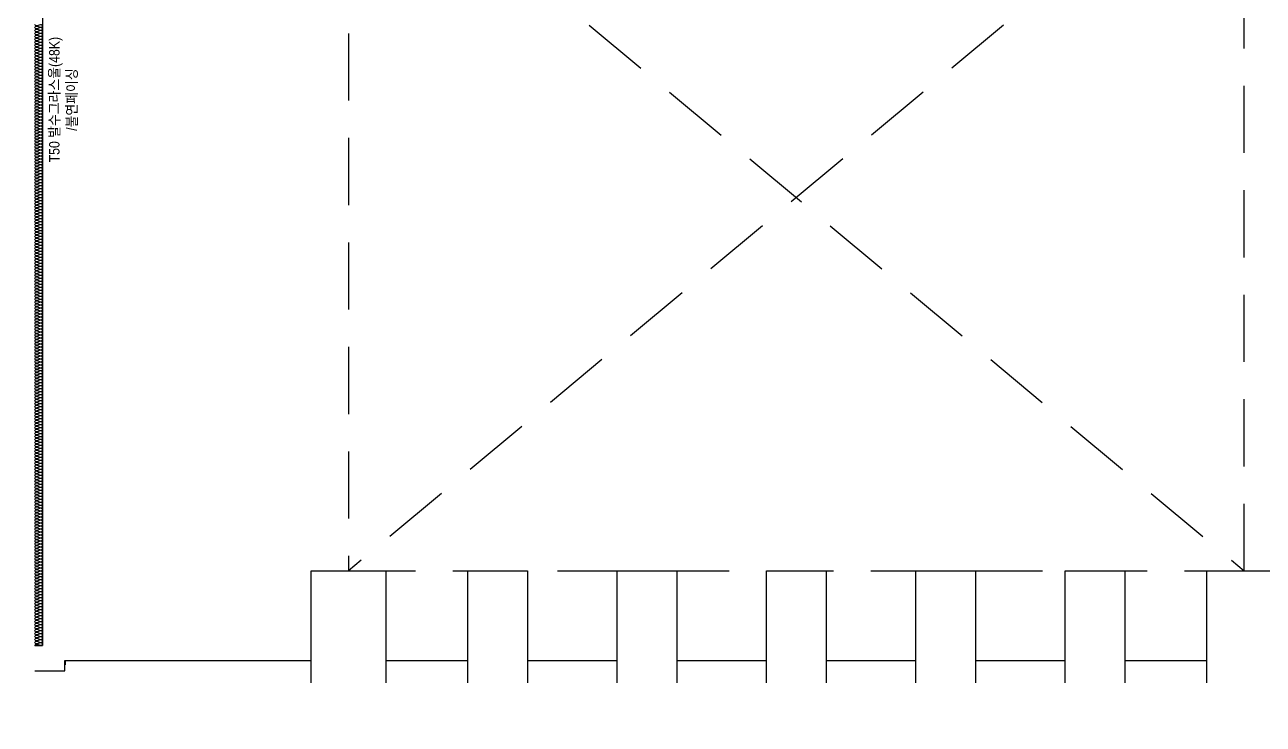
# Model space of a CAD drawing. Header units: millimetres. Extents: x 17311 to 801382, y -242618 to -104888.
# Drawn here: x 513042 to 521338, y -202907 to -198221 of the extents above; entities that cross this region are included whole.
import ezdxf
from ezdxf.enums import TextEntityAlignment as Align

# ---------------------------------------------------------------- set-up
doc = ezdxf.new("R2010")
doc.units = ezdxf.units.MM
doc.header["$LTSCALE"] = 250
doc.linetypes.add('HID', pattern=[2.8, 1.8, -1])
for name, color, linetype in [('4fin', 4, 'Continuous'), ('7', 7, 'Continuous'), ('A-ELE-8', 8, 'Continuous'), ('A-FIN', 6, 'Continuous'), ('A-FIN-무근', 7, 'Continuous'), ('ISL', 251, 'Continuous'), ('TR', 7, 'Continuous'), ('지반', 254, 'Continuous')]:
    doc.layers.add(name, color=color, linetype=linetype)
doc.layers.add('NOPLOT-단열', color=225, linetype='Continuous', plot=False)
doc.styles.add('Gdim', font='')
doc.styles.get('Gdim').set_extended_font_data('Dotum')

# ---------------------------------------------------------------- blocks, each defined once
blk = doc.blocks.new('A$C1B416526')
at = {"layer": '4fin'}
blk.add_lwpolyline([(-30, 70, 0.164028), (-28.7, 67), (-3, 67), (-3, 41.2, 0.19024), (0, 40), (0, 70)], format="xyb", close=True, dxfattribs=at)
at = {"layer": 'A-FIN-무근'}
for p, q in [((0, 0), (0, 70)), ((200, 0), (0, 0))]:
    blk.add_line(p, q, dxfattribs=at)

msp = doc.modelspace()

# ---------------------------------------------------------------- hatches: boundary and pattern name
at = {"layer": '지반'}
h = msp.add_hatch(dxfattribs=at)
h.set_pattern_fill('EARTH', color=251, scale=70, angle=45)
edge = h.paths.add_edge_path()
edge.add_line((440367.6, -213174), (591132.2, -213174))
edge.add_line((591132.2, -213174), (591132.2, -201579.5))
edge.add_line((591132.2, -201579.5), (583110.7, -201579.5))
edge.add_line((583110.7, -201579.5), (581310.7, -201479.5))
edge.add_line((581310.7, -201479.5), (579318.7, -201479.5))
edge.add_line((579318.7, -201479.5), (579318.7, -201611.3))
edge.add_line((579318.7, -201611.3), (579328.9, -201621.5))
edge.add_line((579328.9, -201621.5), (580810.7, -201621.5))
edge.add_line((580810.7, -201621.5), (580810.7, -201929.5))
edge.add_line((580810.7, -201929.5), (580910.7, -201929.5))
edge.add_line((580910.7, -201929.5), (580910.7, -201989.5))
edge.add_line((580910.7, -201989.5), (579630.7, -201989.5))
edge.add_line((579630.7, -201989.5), (579630.7, -202599.5))
edge.add_line((579630.7, -202599.5), (579730.7, -202599.5))
edge.add_line((579730.7, -202599.5), (579730.7, -202659.5))
edge.add_line((579730.7, -202659.5), (578790.7, -202659.5))
edge.add_line((578790.7, -202659.5), (578790.7, -202599.5))
edge.add_line((578790.7, -202599.5), (578890.7, -202599.5))
edge.add_line((578890.7, -202599.5), (578890.7, -202049.5))
edge.add_line((578890.7, -202049.5), (575080.7, -202049.5))
edge.add_line((575080.7, -202049.5), (575080.7, -202599.5))
edge.add_line((575080.7, -202599.5), (575180.7, -202599.5))
edge.add_line((575180.7, -202599.5), (575180.7, -202659.5))
edge.add_line((575180.7, -202659.5), (574240.7, -202659.5))
edge.add_line((574240.7, -202659.5), (574240.7, -202599.5))
edge.add_line((574240.7, -202599.5), (574340.7, -202599.5))
edge.add_line((574340.7, -202599.5), (574340.7, -202059.5))
edge.add_line((574340.7, -202059.5), (569310.7, -202059.5))
edge.add_line((569310.7, -202059.5), (569310.7, -202329.5))
edge.add_line((569310.7, -202329.5), (569410.7, -202329.5))
edge.add_line((569410.7, -202329.5), (569410.7, -202389.5))
edge.add_line((569410.7, -202389.5), (567710.7, -202389.5))
edge.add_line((567710.7, -202389.5), (567710.7, -202329.5))
edge.add_line((567710.7, -202329.5), (567810.7, -202329.5))
edge.add_line((567810.7, -202329.5), (567810.7, -201989.5))
edge.add_line((567810.7, -201989.5), (553110.7, -201989.5))
edge.add_line((553110.7, -201989.5), (553110.7, -202629.5))
edge.add_line((553110.7, -202629.5), (553710.7, -202629.5))
edge.add_line((553710.7, -202629.5), (553710.7, -203329.5))
edge.add_line((553710.7, -203329.5), (553810.7, -203329.5))
edge.add_line((553810.7, -203329.5), (553810.7, -203389.5))
edge.add_line((553810.7, -203389.5), (550410.7, -203389.5))
edge.add_line((550410.7, -203389.5), (550410.7, -204129.5))
edge.add_line((550410.7, -204129.5), (550510.7, -204129.5))
edge.add_line((550510.7, -204129.5), (550510.7, -204189.5))
edge.add_line((550510.7, -204189.5), (547310.7, -204189.5))
edge.add_line((547310.7, -204189.5), (547310.7, -204129.5))
edge.add_line((547310.7, -204129.5), (547410.7, -204129.5))
edge.add_line((547410.7, -204129.5), (547410.7, -203389.5))
edge.add_line((547410.7, -203389.5), (539610.7, -203389.5))
edge.add_line((539610.7, -203389.5), (539610.7, -204129.5))
edge.add_line((539610.7, -204129.5), (539710.7, -204129.5))
edge.add_line((539710.7, -204129.5), (539710.7, -204189.5))
edge.add_line((539710.7, -204189.5), (536510.7, -204189.5))
edge.add_line((536510.7, -204189.5), (536510.7, -204129.5))
edge.add_line((536510.7, -204129.5), (536610.7, -204129.5))
edge.add_line((536610.7, -204129.5), (536610.7, -203389.5))
edge.add_line((536610.7, -203389.5), (528810.7, -203389.5))
edge.add_line((528810.7, -203389.5), (528810.7, -204129.5))
edge.add_line((528810.7, -204129.5), (528910.7, -204129.5))
edge.add_line((528910.7, -204129.5), (528910.7, -204189.5))
edge.add_line((528910.7, -204189.5), (525710.7, -204189.5))
edge.add_line((525710.7, -204189.5), (525710.7, -204129.5))
edge.add_line((525710.7, -204129.5), (525810.7, -204129.5))
edge.add_line((525810.7, -204129.5), (525810.7, -203389.5))
edge.add_line((525810.7, -203389.5), (518010.7, -203389.5))
edge.add_line((518010.7, -203389.5), (518010.7, -204129.5))
edge.add_line((518010.7, -204129.5), (518110.7, -204129.5))
edge.add_line((518110.7, -204129.5), (518110.7, -204189.5))
edge.add_line((518110.7, -204189.5), (514910.7, -204189.5))
edge.add_line((514910.7, -204189.5), (514910.7, -204129.5))
edge.add_line((514910.7, -204129.5), (515010.7, -204129.5))
edge.add_line((515010.7, -204129.5), (515010.7, -203389.5))
edge.add_line((515010.7, -203389.5), (512110.7, -203389.5))
edge.add_line((512110.7, -203389.5), (512110.7, -203329.5))
edge.add_line((512110.7, -203329.5), (512210.7, -203329.5))
edge.add_line((512210.7, -203329.5), (512210.7, -202629.5))
edge.add_line((512210.7, -202629.5), (512810.7, -202629.5))
edge.add_line((512810.7, -202629.5), (512810.7, -201989.5))
edge.add_line((512810.7, -201989.5), (508110.7, -201989.5))
edge.add_line((508110.7, -201989.5), (508110.7, -202429.5))
edge.add_line((508110.7, -202429.5), (508710.7, -202429.5))
edge.add_line((508710.7, -202429.5), (508710.7, -203129.5))
edge.add_line((508710.7, -203129.5), (508810.7, -203129.5))
edge.add_line((508810.7, -203129.5), (508810.7, -203189.5))
edge.add_line((508810.7, -203189.5), (506460.7, -203189.5))
edge.add_line((506460.7, -203189.5), (506460.7, -203429.5))
edge.add_line((506460.7, -203429.5), (506560.7, -203429.5))
edge.add_line((506560.7, -203429.5), (506560.7, -203489.5))
edge.add_line((506560.7, -203489.5), (504860.7, -203489.5))
edge.add_line((504860.7, -203489.5), (504860.7, -203429.5))
edge.add_line((504860.7, -203429.5), (504960.7, -203429.5))
edge.add_line((504960.7, -203429.5), (504960.7, -203259.5))
edge.add_line((504960.7, -203259.5), (497090.7, -203259.5))
edge.add_line((497090.7, -203259.5), (496790.7, -203559.5))
edge.add_line((496790.7, -203559.5), (494990.7, -203559.5))
edge.add_line((494990.7, -203559.5), (494990.7, -203499.5))
edge.add_line((494990.7, -203499.5), (495090.7, -203499.5))
edge.add_line((495090.7, -203499.5), (495090.7, -202666.5))
edge.add_line((495090.7, -202666.5), (494560.7, -202666.5))
edge.add_line((494560.7, -202666.5), (494560.7, -202616.5))
edge.add_line((494560.7, -202616.5), (494610.7, -202616.5))
edge.add_line((494610.7, -202616.5), (494610.7, -202279.5))
edge.add_arc((488210.7, -406133.4), 203954.3, 88.201788, 91.798212)
edge.add_line((481810.7, -202279.5), (481810.7, -201879.5))
edge.add_line((481810.7, -201879.5), (440367.6, -201879.5))
edge.add_line((440367.6, -201879.5), (440367.6, -213174))

# ---------------------------------------------------------------- linework, layer by layer
at = {"layer": '7', "color": 7}
for p, q in [((514960.7, -202629.5), (514960.7, -201879.5)), ((514960.7, -201879.5), (515460.7, -201879.5)), ((515460.7, -201879.5), (515460.7, -202629.5)), ((516010.7, -202629.5), (516010.7, -201879.5)), ((516010.7, -201879.5), (516410.7, -201879.5)), ((516410.7, -201879.5), (516410.7, -202629.5)), ((517010.7, -202629.5), (517010.7, -201879.5)), ((517010.7, -201879.5), (517410.7, -201879.5)), ((517410.7, -201879.5), (517410.7, -202629.5)), ((518010.7, -202629.5), (518010.7, -201879.5)), ((518010.7, -201879.5), (518410.7, -201879.5)), ((518410.7, -201879.5), (518410.7, -202629.5)), ((519010.7, -202629.5), (519010.7, -201879.5)), ((519010.7, -201879.5), (519410.7, -201879.5)), ((519410.7, -201879.5), (519410.7, -202629.5)), ((520010.7, -202629.5), (520010.7, -201879.5)), ((520010.7, -201879.5), (520410.7, -201879.5)), ((520410.7, -201879.5), (520410.7, -202629.5)), ((520960.7, -202629.5), (520960.7, -201879.5)), ((520960.7, -201879.5), (521460.7, -201879.5))]:
    msp.add_line(p, q, dxfattribs=at)
at = {"layer": 'A-ELE-8', "linetype": 'HID'}
for p, q in [((521210.7, -196879.5), (515210.7, -201879.5)), ((515210.7, -196879.5), (521210.7, -201879.5))]:
    msp.add_line(p, q, dxfattribs=at)
msp.add_lwpolyline([(515210.7, -201879.5), (521210.7, -201879.5), (521210.7, -196879.5), (515210.7, -196879.5)], close=True, dxfattribs=at)
at = {"layer": 'A-FIN'}
for p, q in [((513310.7, -202479.5), (514960.7, -202479.5)), ((515460.7, -202479.5), (516010.7, -202479.5)), ((516410.7, -202479.5), (517010.7, -202479.5)), ((517410.7, -202479.5), (518010.7, -202479.5)), ((518410.7, -202479.5), (519010.7, -202479.5)), ((519410.7, -202479.5), (520010.7, -202479.5)), ((520410.7, -202479.5), (520960.7, -202479.5))]:
    msp.add_line(p, q, dxfattribs=at)
at = {"layer": 'ISL'}
for p in [(513160.7, -195839.5), (513110.7, -202379.5)]:
    msp.add_line(p, (513160.7, -202379.5), dxfattribs=at)
msp.add_lwpolyline([(513110.7, -202379.5, -0.509267), (513122.8, -202370.6), (513148.5, -202378.3, 1.372593), (513148.5, -202360.6), (513122.8, -202368.3, -0.509267), (513110.7, -202359.5, -0.509267), (513122.8, -202350.6), (513148.5, -202358.3, 1.372593), (513148.5, -202340.6), (513122.8, -202348.3, -0.509267), (513110.7, -202339.5, -0.509267), (513122.8, -202330.6), (513148.5, -202338.3, 1.372593), (513148.5, -202320.6), (513122.8, -202328.3, -0.509267), (513110.7, -202319.5, -0.509267), (513122.8, -202310.6), (513148.5, -202318.3, 1.372593), (513148.5, -202300.6), (513122.8, -202308.3, -0.509267), (513110.7, -202299.5, -0.509267), (513122.8, -202290.6), (513148.5, -202298.3, 1.372593), (513148.5, -202280.6), (513122.8, -202288.3, -0.509267), (513110.7, -202279.5, -0.509267), (513122.8, -202270.6), (513148.5, -202278.3, 1.372593), (513148.5, -202260.6), (513122.8, -202268.3, -0.509267), (513110.7, -202259.5, -0.509267), (513122.8, -202250.6), (513148.5, -202258.3, 1.372593), (513148.5, -202240.6), (513122.8, -202248.3, -0.509267), (513110.7, -202239.5, -0.509267), (513122.8, -202230.6), (513148.5, -202238.3, 1.372593), (513148.5, -202220.6), (513122.8, -202228.3, -0.509267), (513110.7, -202219.5, -0.509267), (513122.8, -202210.6), (513148.5, -202218.3, 1.372593), (513148.5, -202200.6), (513122.8, -202208.3, -0.509267), (513110.7, -202199.5, -0.509267), (513122.8, -202190.6), (513148.5, -202198.3, 1.372593), (513148.5, -202180.6), (513122.8, -202188.3, -0.509267), (513110.7, -202179.5, -0.509267), (513122.8, -202170.6), (513148.5, -202178.3, 1.372593), (513148.5, -202160.6), (513122.8, -202168.3, -0.509267), (513110.7, -202159.5, -0.509267), (513122.8, -202150.6), (513148.5, -202158.3, 1.372593), (513148.5, -202140.6), (513122.8, -202148.3, -0.509267), (513110.7, -202139.5, -0.509267), (513122.8, -202130.6), (513148.5, -202138.3, 1.372593), (513148.5, -202120.6), (513122.8, -202128.3, -0.509267), (513110.7, -202119.5, -0.509267), (513122.8, -202110.6), (513148.5, -202118.3, 1.372593), (513148.5, -202100.6), (513122.8, -202108.3, -0.509267), (513110.7, -202099.5, -0.509267), (513122.8, -202090.6), (513148.5, -202098.3, 1.372593), (513148.5, -202080.6), (513122.8, -202088.3, -0.509267), (513110.7, -202079.5, -0.509267), (513122.8, -202070.6), (513148.5, -202078.3, 1.372593), (513148.5, -202060.6), (513122.8, -202068.3, -0.509267), (513110.7, -202059.5, -0.509267), (513122.8, -202050.6), (513148.5, -202058.3, 1.372593), (513148.5, -202040.6), (513122.8, -202048.3, -0.509267), (513110.7, -202039.5, -0.509267), (513122.8, -202030.6), (513148.5, -202038.3, 1.372593), (513148.5, -202020.6), (513122.8, -202028.3, -0.509267), (513110.7, -202019.5, -0.509267), (513122.8, -202010.6), (513148.5, -202018.3, 1.372593), (513148.5, -202000.6), (513122.8, -202008.3, -0.509267), (513110.7, -201999.5, -0.509267), (513122.8, -201990.6), (513148.5, -201998.3, 1.372593), (513148.5, -201980.6), (513122.8, -201988.3, -0.509267), (513110.7, -201979.5, -0.509267), (513122.8, -201970.6), (513148.5, -201978.3, 1.372593), (513148.5, -201960.6), (513122.8, -201968.3, -0.509267), (513110.7, -201959.5, -0.509267), (513122.8, -201950.6), (513148.5, -201958.3, 1.372593), (513148.5, -201940.6), (513122.8, -201948.3, -0.509267), (513110.7, -201939.5, -0.509267), (513122.8, -201930.6), (513148.5, -201938.3, 1.372593), (513148.5, -201920.6), (513122.8, -201928.3, -0.509267), (513110.7, -201919.5, -0.509267), (513122.8, -201910.6), (513148.5, -201918.3, 1.372593), (513148.5, -201900.6), (513122.8, -201908.3, -0.509267), (513110.7, -201899.5, -0.509267), (513122.8, -201890.6), (513148.5, -201898.3, 1.372593), (513148.5, -201880.6), (513122.8, -201888.3, -0.509267), (513110.7, -201879.5, -0.509267), (513122.8, -201870.6), (513148.5, -201878.3, 1.372593), (513148.5, -201860.6), (513122.8, -201868.3, -0.509267), (513110.7, -201859.5, -0.509267), (513122.8, -201850.6), (513148.5, -201858.3, 1.372593), (513148.5, -201840.6), (513122.8, -201848.3, -0.509267), (513110.7, -201839.5, -0.509267), (513122.8, -201830.6), (513148.5, -201838.3, 1.372593), (513148.5, -201820.6), (513122.8, -201828.3, -0.509267), (513110.7, -201819.5, -0.509267), (513122.8, -201810.6), (513148.5, -201818.3, 1.372593), (513148.5, -201800.6), (513122.8, -201808.3, -0.509267), (513110.7, -201799.5, -0.509267), (513122.8, -201790.6), (513148.5, -201798.3, 1.372593), (513148.5, -201780.6), (513122.8, -201788.3, -0.509267), (513110.7, -201779.5, -0.509267), (513122.8, -201770.6), (513148.5, -201778.3, 1.372593), (513148.5, -201760.6), (513122.8, -201768.3, -0.509267), (513110.7, -201759.5, -0.509267), (513122.8, -201750.6), (513148.5, -201758.3, 1.372593), (513148.5, -201740.6), (513122.8, -201748.3, -0.509267), (513110.7, -201739.5, -0.509267), (513122.8, -201730.6), (513148.5, -201738.3, 1.372593), (513148.5, -201720.6), (513122.8, -201728.3, -0.509267), (513110.7, -201719.5, -0.509267), (513122.8, -201710.6), (513148.5, -201718.3, 1.372593), (513148.5, -201700.6), (513122.8, -201708.3, -0.509267), (513110.7, -201699.5, -0.509267), (513122.8, -201690.6), (513148.5, -201698.3, 1.372593), (513148.5, -201680.6), (513122.8, -201688.3, -0.509267), (513110.7, -201679.5, -0.509267), (513122.8, -201670.6), (513148.5, -201678.3, 1.372593), (513148.5, -201660.6), (513122.8, -201668.3, -0.509267), (513110.7, -201659.5, -0.509267), (513122.8, -201650.6), (513148.5, -201658.3, 1.372593), (513148.5, -201640.6), (513122.8, -201648.3, -0.509267), (513110.7, -201639.5, -0.509267), (513122.8, -201630.6), (513148.5, -201638.3, 1.372593), (513148.5, -201620.6), (513122.8, -201628.3, -0.509267), (513110.7, -201619.5, -0.509267), (513122.8, -201610.6), (513148.5, -201618.3, 1.372593), (513148.5, -201600.6), (513122.8, -201608.3, -0.509267), (513110.7, -201599.5, -0.509267), (513122.8, -201590.6), (513148.5, -201598.3, 1.372593), (513148.5, -201580.6), (513122.8, -201588.3, -0.509267), (513110.7, -201579.5, -0.509267), (513122.8, -201570.6), (513148.5, -201578.3, 1.372593), (513148.5, -201560.6), (513122.8, -201568.3, -0.509267), (513110.7, -201559.5, -0.509267), (513122.8, -201550.6), (513148.5, -201558.3, 1.372593), (513148.5, -201540.6), (513122.8, -201548.3, -0.509267), (513110.7, -201539.5, -0.509267), (513122.8, -201530.6), (513148.5, -201538.3, 1.372593), (513148.5, -201520.6), (513122.8, -201528.3, -0.509267), (513110.7, -201519.5, -0.509267), (513122.8, -201510.6), (513148.5, -201518.3, 1.372593), (513148.5, -201500.6), (513122.8, -201508.3, -0.509267), (513110.7, -201499.5, -0.509267), (513122.8, -201490.6), (513148.5, -201498.3, 1.372593), (513148.5, -201480.6), (513122.8, -201488.3, -0.509267), (513110.7, -201479.5, -0.509267), (513122.8, -201470.6), (513148.5, -201478.3, 1.372593), (513148.5, -201460.6), (513122.8, -201468.3, -0.509267), (513110.7, -201459.5, -0.509267), (513122.8, -201450.6), (513148.5, -201458.3, 1.372593), (513148.5, -201440.6), (513122.8, -201448.3, -0.509267), (513110.7, -201439.5, -0.509267), (513122.8, -201430.6), (513148.5, -201438.3, 1.372593), (513148.5, -201420.6), (513122.8, -201428.3, -0.509267), (513110.7, -201419.5, -0.509267), (513122.8, -201410.6), (513148.5, -201418.3, 1.372593), (513148.5, -201400.6), (513122.8, -201408.3, -0.509267), (513110.7, -201399.5, -0.509267), (513122.8, -201390.6), (513148.5, -201398.3, 1.372593), (513148.5, -201380.6), (513122.8, -201388.3, -0.509267), (513110.7, -201379.5, -0.509267), (513122.8, -201370.6), (513148.5, -201378.3, 1.372593), (513148.5, -201360.6), (513122.8, -201368.3, -0.509267), (513110.7, -201359.5, -0.509267), (513122.8, -201350.6), (513148.5, -201358.3, 1.372593), (513148.5, -201340.6), (513122.8, -201348.3, -0.509267), (513110.7, -201339.5, -0.509267), (513122.8, -201330.6), (513148.5, -201338.3, 1.372593), (513148.5, -201320.6), (513122.8, -201328.3, -0.509267), (513110.7, -201319.5, -0.509267), (513122.8, -201310.6), (513148.5, -201318.3, 1.372593), (513148.5, -201300.6), (513122.8, -201308.3, -0.509267), (513110.7, -201299.5, -0.509267), (513122.8, -201290.6), (513148.5, -201298.3, 1.372593), (513148.5, -201280.6), (513122.8, -201288.3, -0.509267), (513110.7, -201279.5, -0.509267), (513122.8, -201270.6), (513148.5, -201278.3, 1.372593), (513148.5, -201260.6), (513122.8, -201268.3, -0.509267), (513110.7, -201259.5, -0.509267), (513122.8, -201250.6), (513148.5, -201258.3, 1.372593), (513148.5, -201240.6), (513122.8, -201248.3, -0.509267), (513110.7, -201239.5, -0.509267), (513122.8, -201230.6), (513148.5, -201238.3, 1.372593), (513148.5, -201220.6), (513122.8, -201228.3, -0.509267), (513110.7, -201219.5, -0.509267), (513122.8, -201210.6), (513148.5, -201218.3, 1.372593), (513148.5, -201200.6), (513122.8, -201208.3, -0.509267), (513110.7, -201199.5, -0.509267), (513122.8, -201190.6), (513148.5, -201198.3, 1.372593), (513148.5, -201180.6), (513122.8, -201188.3, -0.509267), (513110.7, -201179.5, -0.509267), (513122.8, -201170.6), (513148.5, -201178.3, 1.372593), (513148.5, -201160.6), (513122.8, -201168.3, -0.509267), (513110.7, -201159.5, -0.509267), (513122.8, -201150.6), (513148.5, -201158.3, 1.372593), (513148.5, -201140.6), (513122.8, -201148.3, -0.509267), (513110.7, -201139.5, -0.509267), (513122.8, -201130.6), (513148.5, -201138.3, 1.372593), (513148.5, -201120.6), (513122.8, -201128.3, -0.509267), (513110.7, -201119.5, -0.509267), (513122.8, -201110.6), (513148.5, -201118.3, 1.372593), (513148.5, -201100.6), (513122.8, -201108.3, -0.509267), (513110.7, -201099.5, -0.509267), (513122.8, -201090.6), (513148.5, -201098.3, 1.372593), (513148.5, -201080.6), (513122.8, -201088.3, -0.509267), (513110.7, -201079.5, -0.509267), (513122.8, -201070.6), (513148.5, -201078.3, 1.372593), (513148.5, -201060.6), (513122.8, -201068.3, -0.509267), (513110.7, -201059.5, -0.509267), (513122.8, -201050.6), (513148.5, -201058.3, 1.372593), (513148.5, -201040.6), (513122.8, -201048.3, -0.509267), (513110.7, -201039.5, -0.509267), (513122.8, -201030.6), (513148.5, -201038.3, 1.372593), (513148.5, -201020.6), (513122.8, -201028.3, -0.509267), (513110.7, -201019.5, -0.509267), (513122.8, -201010.6), (513148.5, -201018.3, 1.372593), (513148.5, -201000.6), (513122.8, -201008.3, -0.509267), (513110.7, -200999.5, -0.509267), (513122.8, -200990.6), (513148.5, -200998.3, 1.372593), (513148.5, -200980.6), (513122.8, -200988.3, -0.509267), (513110.7, -200979.5, -0.509267), (513122.8, -200970.6), (513148.5, -200978.3, 1.372593), (513148.5, -200960.6), (513122.8, -200968.3, -0.509267), (513110.7, -200959.5, -0.509267), (513122.8, -200950.6), (513148.5, -200958.3, 1.372593), (513148.5, -200940.6), (513122.8, -200948.3, -0.509267), (513110.7, -200939.5, -0.509267), (513122.8, -200930.6), (513148.5, -200938.3, 1.372593), (513148.5, -200920.6), (513122.8, -200928.3, -0.509267), (513110.7, -200919.5, -0.509267), (513122.8, -200910.6), (513148.5, -200918.3, 1.372593), (513148.5, -200900.6), (513122.8, -200908.3, -0.509267), (513110.7, -200899.5, -0.509267), (513122.8, -200890.6), (513148.5, -200898.3, 1.372593), (513148.5, -200880.6), (513122.8, -200888.3, -0.509267), (513110.7, -200879.5, -0.509267), (513122.8, -200870.6), (513148.5, -200878.3, 1.372593), (513148.5, -200860.6), (513122.8, -200868.3, -0.509267), (513110.7, -200859.5, -0.509267), (513122.8, -200850.6), (513148.5, -200858.3, 1.372593), (513148.5, -200840.6), (513122.8, -200848.3, -0.509267), (513110.7, -200839.5, -0.509267), (513122.8, -200830.6), (513148.5, -200838.3, 1.372593), (513148.5, -200820.6), (513122.8, -200828.3, -0.509267), (513110.7, -200819.5, -0.509267), (513122.8, -200810.6), (513148.5, -200818.3, 1.372593), (513148.5, -200800.6), (513122.8, -200808.3, -0.509267), (513110.7, -200799.5, -0.509267), (513122.8, -200790.6), (513148.5, -200798.3, 1.372593), (513148.5, -200780.6), (513122.8, -200788.3, -0.509267), (513110.7, -200779.5, -0.509267), (513122.8, -200770.6), (513148.5, -200778.3, 1.372593), (513148.5, -200760.6), (513122.8, -200768.3, -0.509267), (513110.7, -200759.5, -0.509267), (513122.8, -200750.6), (513148.5, -200758.3, 1.372593), (513148.5, -200740.6), (513122.8, -200748.3, -0.509267), (513110.7, -200739.5, -0.509267), (513122.8, -200730.6), (513148.5, -200738.3, 1.372593), (513148.5, -200720.6), (513122.8, -200728.3, -0.509267), (513110.7, -200719.5, -0.509267), (513122.8, -200710.6), (513148.5, -200718.3, 1.372593), (513148.5, -200700.6), (513122.8, -200708.3, -0.509267), (513110.7, -200699.5, -0.509267), (513122.8, -200690.6), (513148.5, -200698.3, 1.372593), (513148.5, -200680.6), (513122.8, -200688.3, -0.509267), (513110.7, -200679.5, -0.509267), (513122.8, -200670.6), (513148.5, -200678.3, 1.372593), (513148.5, -200660.6), (513122.8, -200668.3, -0.509267), (513110.7, -200659.5, -0.509267), (513122.8, -200650.6), (513148.5, -200658.3, 1.372593), (513148.5, -200640.6), (513122.8, -200648.3, -0.509267), (513110.7, -200639.5, -0.509267), (513122.8, -200630.6), (513148.5, -200638.3, 1.372593), (513148.5, -200620.6), (513122.8, -200628.3, -0.509267), (513110.7, -200619.5, -0.509267), (513122.8, -200610.6), (513148.5, -200618.3, 1.372593), (513148.5, -200600.6), (513122.8, -200608.3, -0.509267), (513110.7, -200599.5, -0.509267), (513122.8, -200590.6), (513148.5, -200598.3, 1.372593), (513148.5, -200580.6), (513122.8, -200588.3, -0.509267), (513110.7, -200579.5, -0.509267), (513122.8, -200570.6), (513148.5, -200578.3, 1.372593), (513148.5, -200560.6), (513122.8, -200568.3, -0.509267), (513110.7, -200559.5, -0.509267), (513122.8, -200550.6), (513148.5, -200558.3, 1.372593), (513148.5, -200540.6), (513122.8, -200548.3, -0.509267), (513110.7, -200539.5, -0.509267), (513122.8, -200530.6), (513148.5, -200538.3, 1.372593), (513148.5, -200520.6), (513122.8, -200528.3, -0.509267), (513110.7, -200519.5, -0.509267), (513122.8, -200510.6), (513148.5, -200518.3, 1.372593), (513148.5, -200500.6), (513122.8, -200508.3, -0.509267), (513110.7, -200499.5, -0.509267), (513122.8, -200490.6), (513148.5, -200498.3, 1.372593), (513148.5, -200480.6), (513122.8, -200488.3, -0.509267), (513110.7, -200479.5, -0.509267), (513122.8, -200470.6), (513148.5, -200478.3, 1.372593), (513148.5, -200460.6), (513122.8, -200468.3, -0.509267), (513110.7, -200459.5, -0.509267), (513122.8, -200450.6), (513148.5, -200458.3, 1.372593), (513148.5, -200440.6), (513122.8, -200448.3, -0.509267), (513110.7, -200439.5, -0.509267), (513122.8, -200430.6), (513148.5, -200438.3, 1.372593), (513148.5, -200420.6), (513122.8, -200428.3, -0.509267), (513110.7, -200419.5, -0.509267), (513122.8, -200410.6), (513148.5, -200418.3, 1.372593), (513148.5, -200400.6), (513122.8, -200408.3, -0.509267), (513110.7, -200399.5, -0.509267), (513122.8, -200390.6), (513148.5, -200398.3, 1.372593), (513148.5, -200380.6), (513122.8, -200388.3, -0.509267), (513110.7, -200379.5, -0.509267), (513122.8, -200370.6), (513148.5, -200378.3, 1.372593), (513148.5, -200360.6), (513122.8, -200368.3, -0.509267), (513110.7, -200359.5, -0.509267), (513122.8, -200350.6), (513148.5, -200358.3, 1.372593), (513148.5, -200340.6), (513122.8, -200348.3, -0.509267), (513110.7, -200339.5, -0.509267), (513122.8, -200330.6), (513148.5, -200338.3, 1.372593), (513148.5, -200320.6), (513122.8, -200328.3, -0.509267), (513110.7, -200319.5, -0.509267), (513122.8, -200310.6), (513148.5, -200318.3, 1.372593), (513148.5, -200300.6), (513122.8, -200308.3, -0.509267), (513110.7, -200299.5, -0.509267), (513122.8, -200290.6), (513148.5, -200298.3, 1.372593), (513148.5, -200280.6), (513122.8, -200288.3, -0.509267), (513110.7, -200279.5, -0.509267), (513122.8, -200270.6), (513148.5, -200278.3, 1.372593), (513148.5, -200260.6), (513122.8, -200268.3, -0.509267), (513110.7, -200259.5, -0.509267), (513122.8, -200250.6), (513148.5, -200258.3, 1.372593), (513148.5, -200240.6), (513122.8, -200248.3, -0.509267), (513110.7, -200239.5, -0.509267), (513122.8, -200230.6), (513148.5, -200238.3, 1.372593), (513148.5, -200220.6), (513122.8, -200228.3, -0.509267), (513110.7, -200219.5, -0.509267), (513122.8, -200210.6), (513148.5, -200218.3, 1.372593), (513148.5, -200200.6), (513122.8, -200208.3, -0.509267), (513110.7, -200199.5, -0.509267), (513122.8, -200190.6), (513148.5, -200198.3, 1.372593), (513148.5, -200180.6), (513122.8, -200188.3, -0.509267), (513110.7, -200179.5, -0.509267), (513122.8, -200170.6), (513148.5, -200178.3, 1.372593), (513148.5, -200160.6), (513122.8, -200168.3, -0.509267), (513110.7, -200159.5, -0.509267), (513122.8, -200150.6), (513148.5, -200158.3, 1.372593), (513148.5, -200140.6), (513122.8, -200148.3, -0.509267), (513110.7, -200139.5, -0.509267), (513122.8, -200130.6), (513148.5, -200138.3, 1.372593), (513148.5, -200120.6), (513122.8, -200128.3, -0.509267), (513110.7, -200119.5, -0.509267), (513122.8, -200110.6), (513148.5, -200118.3, 1.372593), (513148.5, -200100.6), (513122.8, -200108.3, -0.509267), (513110.7, -200099.5, -0.509267), (513122.8, -200090.6), (513148.5, -200098.3, 1.372593), (513148.5, -200080.6), (513122.8, -200088.3, -0.509267), (513110.7, -200079.5, -0.509267), (513122.8, -200070.6), (513148.5, -200078.3, 1.372593), (513148.5, -200060.6), (513122.8, -200068.3, -0.509267), (513110.7, -200059.5, -0.509267), (513122.8, -200050.6), (513148.5, -200058.3, 1.372593), (513148.5, -200040.6), (513122.8, -200048.3, -0.509267), (513110.7, -200039.5, -0.509267), (513122.8, -200030.6), (513148.5, -200038.3, 1.372593), (513148.5, -200020.6), (513122.8, -200028.3, -0.509267), (513110.7, -200019.5, -0.509267), (513122.8, -200010.6), (513148.5, -200018.3, 1.372593), (513148.5, -200000.6), (513122.8, -200008.3, -0.509267), (513110.7, -199999.5, -0.509267), (513122.8, -199990.6), (513148.5, -199998.3, 1.372593), (513148.5, -199980.6), (513122.8, -199988.3, -0.509267), (513110.7, -199979.5, -0.509267), (513122.8, -199970.6), (513148.5, -199978.3, 1.372593), (513148.5, -199960.6), (513122.8, -199968.3, -0.509267), (513110.7, -199959.5, -0.509267), (513122.8, -199950.6), (513148.5, -199958.3, 1.372593), (513148.5, -199940.6), (513122.8, -199948.3, -0.509267), (513110.7, -199939.5, -0.509267), (513122.8, -199930.6), (513148.5, -199938.3, 1.372593), (513148.5, -199920.6), (513122.8, -199928.3, -0.509267), (513110.7, -199919.5, -0.509267), (513122.8, -199910.6), (513148.5, -199918.3, 1.372593), (513148.5, -199900.6), (513122.8, -199908.3, -0.509267), (513110.7, -199899.5, -0.509267), (513122.8, -199890.6), (513148.5, -199898.3, 1.372593), (513148.5, -199880.6), (513122.8, -199888.3, -0.509267), (513110.7, -199879.5, -0.509267), (513122.8, -199870.6), (513148.5, -199878.3, 1.372593), (513148.5, -199860.6), (513122.8, -199868.3, -0.509267), (513110.7, -199859.5, -0.509267), (513122.8, -199850.6), (513148.5, -199858.3, 1.372593), (513148.5, -199840.6), (513122.8, -199848.3, -0.509267), (513110.7, -199839.5, -0.509267), (513122.8, -199830.6), (513148.5, -199838.3, 1.372593), (513148.5, -199820.6), (513122.8, -199828.3, -0.509267), (513110.7, -199819.5, -0.509267), (513122.8, -199810.6), (513148.5, -199818.3, 1.372593), (513148.5, -199800.6), (513122.8, -199808.3, -0.509267), (513110.7, -199799.5, -0.509267), (513122.8, -199790.6), (513148.5, -199798.3, 1.372593), (513148.5, -199780.6), (513122.8, -199788.3, -0.509267), (513110.7, -199779.5, -0.509267), (513122.8, -199770.6), (513148.5, -199778.3, 1.372593), (513148.5, -199760.6), (513122.8, -199768.3, -0.509267), (513110.7, -199759.5, -0.509267), (513122.8, -199750.6), (513148.5, -199758.3, 1.372593), (513148.5, -199740.6), (513122.8, -199748.3, -0.509267), (513110.7, -199739.5, -0.509267), (513122.8, -199730.6), (513148.5, -199738.3, 1.372593), (513148.5, -199720.6), (513122.8, -199728.3, -0.509267), (513110.7, -199719.5, -0.509267), (513122.8, -199710.6), (513148.5, -199718.3, 1.372593), (513148.5, -199700.6), (513122.8, -199708.3, -0.509267), (513110.7, -199699.5, -0.509267), (513122.8, -199690.6), (513148.5, -199698.3, 1.372593), (513148.5, -199680.6), (513122.8, -199688.3, -0.509267), (513110.7, -199679.5, -0.509267), (513122.8, -199670.6), (513148.5, -199678.3, 1.372593), (513148.5, -199660.6), (513122.8, -199668.3, -0.509267), (513110.7, -199659.5, -0.509267), (513122.8, -199650.6), (513148.5, -199658.3, 1.372593), (513148.5, -199640.6), (513122.8, -199648.3, -0.509267), (513110.7, -199639.5, -0.509267), (513122.8, -199630.6), (513148.5, -199638.3, 1.372593), (513148.5, -199620.6), (513122.8, -199628.3, -0.509267), (513110.7, -199619.5, -0.509267), (513122.8, -199610.6), (513148.5, -199618.3, 1.372593), (513148.5, -199600.6), (513122.8, -199608.3, -0.509267), (513110.7, -199599.5, -0.509267), (513122.8, -199590.6), (513148.5, -199598.3, 1.372593), (513148.5, -199580.6), (513122.8, -199588.3, -0.509267), (513110.7, -199579.5, -0.509267), (513122.8, -199570.6), (513148.5, -199578.3, 1.372593), (513148.5, -199560.6), (513122.8, -199568.3, -0.509267), (513110.7, -199559.5, -0.509267), (513122.8, -199550.6), (513148.5, -199558.3, 1.372593), (513148.5, -199540.6), (513122.8, -199548.3, -0.509267), (513110.7, -199539.5, -0.509267), (513122.8, -199530.6), (513148.5, -199538.3, 1.372593), (513148.5, -199520.6), (513122.8, -199528.3, -0.509267), (513110.7, -199519.5, -0.509267), (513122.8, -199510.6), (513148.5, -199518.3, 1.372593), (513148.5, -199500.6), (513122.8, -199508.3, -0.509267), (513110.7, -199499.5, -0.509267), (513122.8, -199490.6), (513148.5, -199498.3, 1.372593), (513148.5, -199480.6), (513122.8, -199488.3, -0.509267), (513110.7, -199479.5, -0.509267), (513122.8, -199470.6), (513148.5, -199478.3, 1.372593), (513148.5, -199460.6), (513122.8, -199468.3, -0.509267), (513110.7, -199459.5, -0.509267), (513122.8, -199450.6), (513148.5, -199458.3, 1.372593), (513148.5, -199440.6), (513122.8, -199448.3, -0.509267), (513110.7, -199439.5, -0.509267), (513122.8, -199430.6), (513148.5, -199438.3, 1.372593), (513148.5, -199420.6), (513122.8, -199428.3, -0.509267), (513110.7, -199419.5, -0.509267), (513122.8, -199410.6), (513148.5, -199418.3, 1.372593), (513148.5, -199400.6), (513122.8, -199408.3, -0.509267), (513110.7, -199399.5, -0.509267), (513122.8, -199390.6), (513148.5, -199398.3, 1.372593), (513148.5, -199380.6), (513122.8, -199388.3, -0.509267), (513110.7, -199379.5, -0.509267), (513122.8, -199370.6), (513148.5, -199378.3, 1.372593), (513148.5, -199360.6), (513122.8, -199368.3, -0.509267), (513110.7, -199359.5, -0.509267), (513122.8, -199350.6), (513148.5, -199358.3, 1.372593), (513148.5, -199340.6), (513122.8, -199348.3, -0.509267), (513110.7, -199339.5, -0.509267), (513122.8, -199330.6), (513148.5, -199338.3, 1.372593), (513148.5, -199320.6), (513122.8, -199328.3, -0.509267), (513110.7, -199319.5, -0.509267), (513122.8, -199310.6), (513148.5, -199318.3, 1.372593), (513148.5, -199300.6), (513122.8, -199308.3, -0.509267), (513110.7, -199299.5, -0.509267), (513122.8, -199290.6), (513148.5, -199298.3, 1.372593), (513148.5, -199280.6), (513122.8, -199288.3, -0.509267), (513110.7, -199279.5, -0.509267), (513122.8, -199270.6), (513148.5, -199278.3, 1.372593), (513148.5, -199260.6), (513122.8, -199268.3, -0.509267), (513110.7, -199259.5, -0.509267), (513122.8, -199250.6), (513148.5, -199258.3, 1.372593), (513148.5, -199240.6), (513122.8, -199248.3, -0.509267), (513110.7, -199239.5, -0.509267), (513122.8, -199230.6), (513148.5, -199238.3, 1.372593), (513148.5, -199220.6), (513122.8, -199228.3, -0.509267), (513110.7, -199219.5, -0.509267), (513122.8, -199210.6), (513148.5, -199218.3, 1.372593), (513148.5, -199200.6), (513122.8, -199208.3, -0.509267), (513110.7, -199199.5, -0.509267), (513122.8, -199190.6), (513148.5, -199198.3, 1.372593), (513148.5, -199180.6), (513122.8, -199188.3, -0.509267), (513110.7, -199179.5, -0.509267), (513122.8, -199170.6), (513148.5, -199178.3, 1.372593), (513148.5, -199160.6), (513122.8, -199168.3, -0.509267), (513110.7, -199159.5, -0.509267), (513122.8, -199150.6), (513148.5, -199158.3, 1.372593), (513148.5, -199140.6), (513122.8, -199148.3, -0.509267), (513110.7, -199139.5, -0.509267), (513122.8, -199130.6), (513148.5, -199138.3, 1.372593), (513148.5, -199120.6), (513122.8, -199128.3, -0.509267), (513110.7, -199119.5, -0.509267), (513122.8, -199110.6), (513148.5, -199118.3, 1.372593), (513148.5, -199100.6), (513122.8, -199108.3, -0.509267), (513110.7, -199099.5, -0.509267), (513122.8, -199090.6), (513148.5, -199098.3, 1.372593), (513148.5, -199080.6), (513122.8, -199088.3, -0.509267), (513110.7, -199079.5, -0.509267), (513122.8, -199070.6), (513148.5, -199078.3, 1.372593), (513148.5, -199060.6), (513122.8, -199068.3, -0.509267), (513110.7, -199059.5, -0.509267), (513122.8, -199050.6), (513148.5, -199058.3, 1.372593), (513148.5, -199040.6), (513122.8, -199048.3, -0.509267), (513110.7, -199039.5, -0.509267), (513122.8, -199030.6), (513148.5, -199038.3, 1.372593), (513148.5, -199020.6), (513122.8, -199028.3, -0.509267), (513110.7, -199019.5, -0.509267), (513122.8, -199010.6), (513148.5, -199018.3, 1.372593), (513148.5, -199000.6), (513122.8, -199008.3, -0.509267), (513110.7, -198999.5, -0.509267), (513122.8, -198990.6), (513148.5, -198998.3, 1.372593), (513148.5, -198980.6), (513122.8, -198988.3, -0.509267), (513110.7, -198979.5, -0.509267), (513122.8, -198970.6), (513148.5, -198978.3, 1.372593), (513148.5, -198960.6), (513122.8, -198968.3, -0.509267), (513110.7, -198959.5, -0.509267), (513122.8, -198950.6), (513148.5, -198958.3, 1.372593), (513148.5, -198940.6), (513122.8, -198948.3, -0.509267), (513110.7, -198939.5, -0.509267), (513122.8, -198930.6), (513148.5, -198938.3, 1.372593), (513148.5, -198920.6), (513122.8, -198928.3, -0.509267), (513110.7, -198919.5, -0.509267), (513122.8, -198910.6), (513148.5, -198918.3, 1.372593), (513148.5, -198900.6), (513122.8, -198908.3, -0.509267), (513110.7, -198899.5, -0.509267), (513122.8, -198890.6), (513148.5, -198898.3, 1.372593), (513148.5, -198880.6), (513122.8, -198888.3, -0.509267), (513110.7, -198879.5, -0.509267), (513122.8, -198870.6), (513148.5, -198878.3, 1.372593), (513148.5, -198860.6), (513122.8, -198868.3, -0.509267), (513110.7, -198859.5, -0.509267), (513122.8, -198850.6), (513148.5, -198858.3, 1.372593), (513148.5, -198840.6), (513122.8, -198848.3, -0.509267), (513110.7, -198839.5, -0.509267), (513122.8, -198830.6), (513148.5, -198838.3, 1.372593), (513148.5, -198820.6), (513122.8, -198828.3, -0.509267), (513110.7, -198819.5, -0.509267), (513122.8, -198810.6), (513148.5, -198818.3, 1.372593), (513148.5, -198800.6), (513122.8, -198808.3, -0.509267), (513110.7, -198799.5, -0.509267), (513122.8, -198790.6), (513148.5, -198798.3, 1.372593), (513148.5, -198780.6), (513122.8, -198788.3, -0.509267), (513110.7, -198779.5, -0.509267), (513122.8, -198770.6), (513148.5, -198778.3, 1.372593), (513148.5, -198760.6), (513122.8, -198768.3, -0.509267), (513110.7, -198759.5, -0.509267), (513122.8, -198750.6), (513148.5, -198758.3, 1.372593), (513148.5, -198740.6), (513122.8, -198748.3, -0.509267), (513110.7, -198739.5, -0.509267), (513122.8, -198730.6), (513148.5, -198738.3, 1.372593), (513148.5, -198720.6), (513122.8, -198728.3, -0.509267), (513110.7, -198719.5, -0.509267), (513122.8, -198710.6), (513148.5, -198718.3, 1.372593), (513148.5, -198700.6), (513122.8, -198708.3, -0.509267), (513110.7, -198699.5, -0.509267), (513122.8, -198690.6), (513148.5, -198698.3, 1.372593), (513148.5, -198680.6), (513122.8, -198688.3, -0.509267), (513110.7, -198679.5, -0.509267), (513122.8, -198670.6), (513148.5, -198678.3, 1.372593), (513148.5, -198660.6), (513122.8, -198668.3, -0.509267), (513110.7, -198659.5, -0.509267), (513122.8, -198650.6), (513148.5, -198658.3, 1.372593), (513148.5, -198640.6), (513122.8, -198648.3, -0.509267), (513110.7, -198639.5, -0.509267), (513122.8, -198630.6), (513148.5, -198638.3, 1.372593), (513148.5, -198620.6), (513122.8, -198628.3, -0.509267), (513110.7, -198619.5, -0.509267), (513122.8, -198610.6), (513148.5, -198618.3, 1.372593), (513148.5, -198600.6), (513122.8, -198608.3, -0.509267), (513110.7, -198599.5, -0.509267), (513122.8, -198590.6), (513148.5, -198598.3, 1.372593), (513148.5, -198580.6), (513122.8, -198588.3, -0.509267), (513110.7, -198579.5, -0.509267), (513122.8, -198570.6), (513148.5, -198578.3, 1.372593), (513148.5, -198560.6), (513122.8, -198568.3, -0.509267), (513110.7, -198559.5, -0.509267), (513122.8, -198550.6), (513148.5, -198558.3, 1.372593), (513148.5, -198540.6), (513122.8, -198548.3, -0.509267), (513110.7, -198539.5, -0.509267), (513122.8, -198530.6), (513148.5, -198538.3, 1.372593), (513148.5, -198520.6), (513122.8, -198528.3, -0.509267), (513110.7, -198519.5, -0.509267), (513122.8, -198510.6), (513148.5, -198518.3, 1.372593), (513148.5, -198500.6), (513122.8, -198508.3, -0.509267), (513110.7, -198499.5, -0.509267), (513122.8, -198490.6), (513148.5, -198498.3, 1.372593), (513148.5, -198480.6), (513122.8, -198488.3, -0.509267), (513110.7, -198479.5, -0.509267), (513122.8, -198470.6), (513148.5, -198478.3, 1.372593), (513148.5, -198460.6), (513122.8, -198468.3, -0.509267), (513110.7, -198459.5, -0.509267), (513122.8, -198450.6), (513148.5, -198458.3, 1.372593), (513148.5, -198440.6), (513122.8, -198448.3, -0.509267), (513110.7, -198439.5, -0.509267), (513122.8, -198430.6), (513148.5, -198438.3, 1.372593), (513148.5, -198420.6), (513122.8, -198428.3, -0.509267), (513110.7, -198419.5, -0.509267), (513122.8, -198410.6), (513148.5, -198418.3, 1.372593), (513148.5, -198400.6), (513122.8, -198408.3, -0.509267), (513110.7, -198399.5, -0.509267), (513122.8, -198390.6), (513148.5, -198398.3, 1.372593), (513148.5, -198380.6), (513122.8, -198388.3, -0.509267), (513110.7, -198379.5, -0.509267), (513122.8, -198370.6), (513148.5, -198378.3, 1.372593), (513148.5, -198360.6), (513122.8, -198368.3, -0.509267), (513110.7, -198359.5, -0.509267), (513122.8, -198350.6), (513148.5, -198358.3, 1.372593), (513148.5, -198340.6), (513122.8, -198348.3, -0.509267), (513110.7, -198339.5, -0.509267), (513122.8, -198330.6), (513148.5, -198338.3, 1.372593), (513148.5, -198320.6), (513122.8, -198328.3, -0.509267), (513110.7, -198319.5, -0.509267), (513122.8, -198310.6), (513148.5, -198318.3, 1.372593), (513148.5, -198300.6), (513122.8, -198308.3, -0.509267), (513110.7, -198299.5, -0.509267), (513122.8, -198290.6), (513148.5, -198298.3, 1.372593), (513148.5, -198280.6), (513122.8, -198288.3, -0.509267), (513110.7, -198279.5, -0.509267), (513122.8, -198270.6), (513148.5, -198278.3, 1.372593), (513148.5, -198260.6), (513122.8, -198268.3, -0.509267), (513110.7, -198259.5, -0.509267), (513122.8, -198250.6), (513148.5, -198258.3, 1.372593), (513148.5, -198240.6), (513122.8, -198248.3, -0.509267), (513110.7, -198239.5, -0.509267), (513122.8, -198230.6), (513148.5, -198238.3, 1.372593), (513148.5, -198220.6), (513122.8, -198228.3, -0.509267), (513110.7, -198219.5, -0.509267)], format="xyb", dxfattribs=at)

# ---------------------------------------------------------------- block references
at = {"layer": 'TR', "xscale": -1}
msp.add_blockref('A$C1B416526', (513310.7, -202549.5), dxfattribs=at)

# ---------------------------------------------------------------- texts
at = {"layer": 'NOPLOT-단열', "style": 'Gdim', "width": 0.9}
for s, p in [('T50 발수그라스울(48K)', (513240.2, -198722.7)), ('/불연페이싱', (513356.7, -198722.7))]:
    msp.add_text(s, height=70, rotation=90, dxfattribs=at).set_placement(p, align=Align.MIDDLE_CENTER)

doc.saveas('drawing.dxf')
